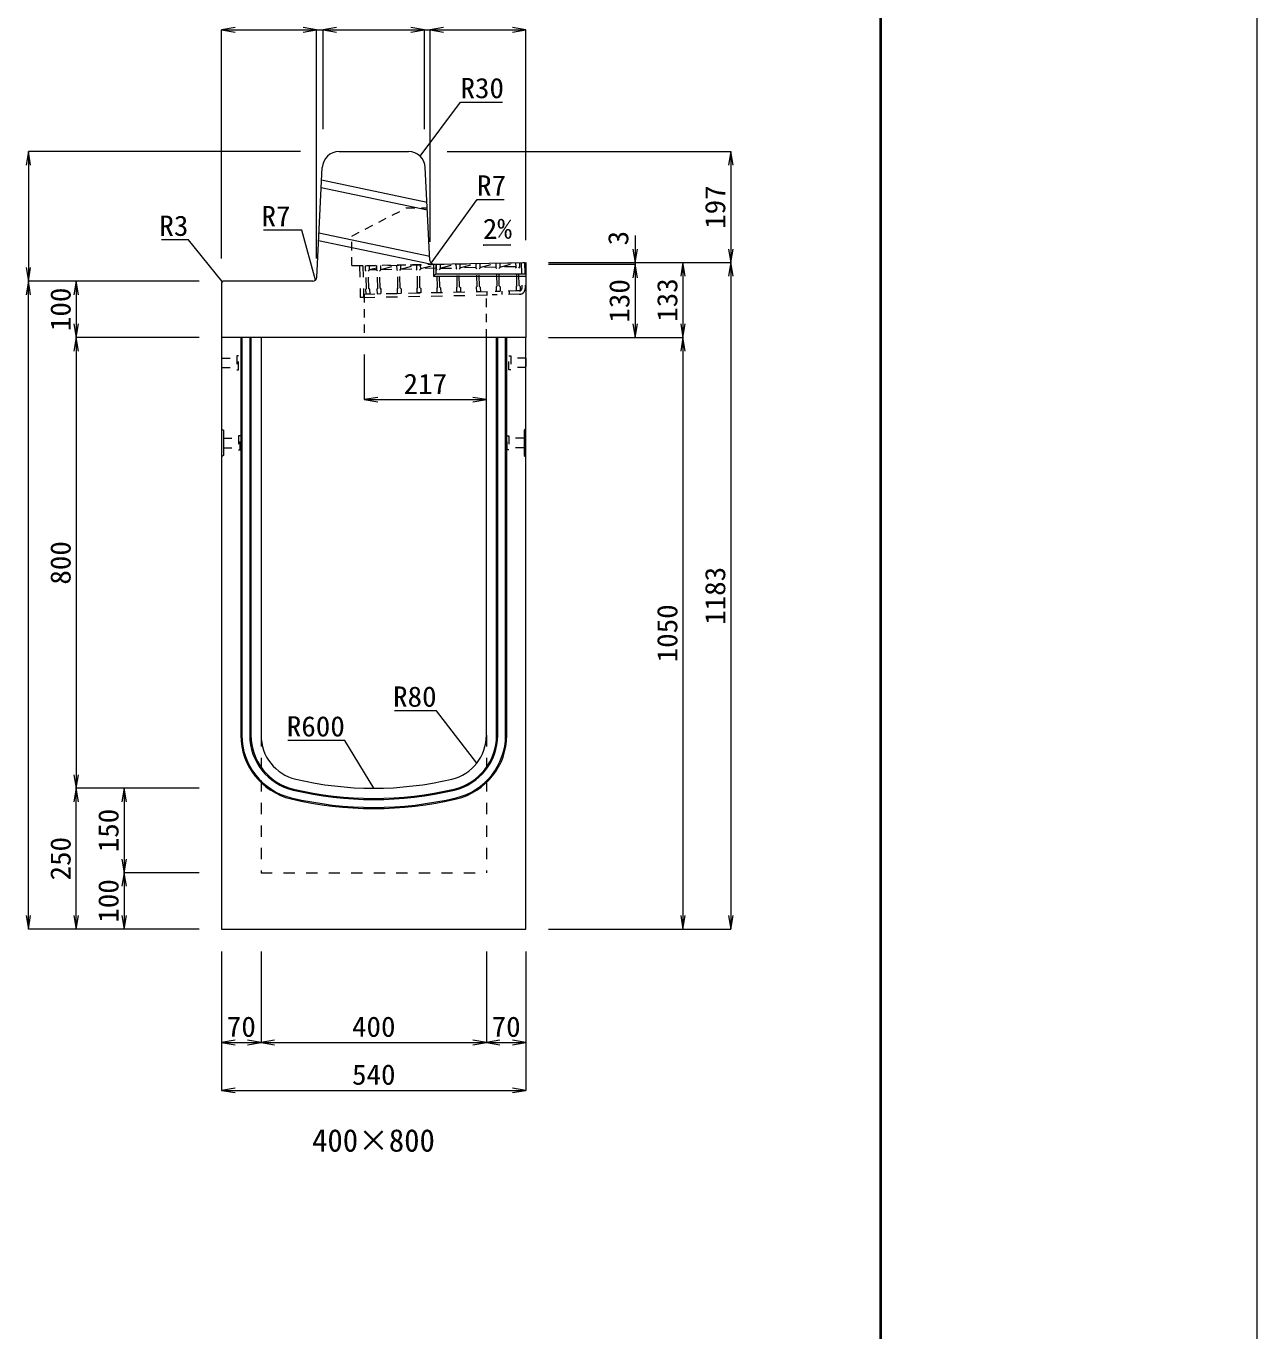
# Model space of a CAD drawing. Units: millimetres at full size. Extents: x -22536 to 51867, y -19720 to 38340.
# Drawn here: x -5451 to -3267, y 32735 to 35051 of the extents above; entities that cross this region are included whole.
import ezdxf
from ezdxf.enums import TextEntityAlignment as Align

# ---------------------------------------------------------------- set-up
doc = ezdxf.new("R2010")
doc.units = ezdxf.units.MM
doc.header["$LTSCALE"] = 20
for name, pattern in [('USER1', [2, 1, -1]), ('USER2', [1.35, 0.75, -0.6]), ('USER3', [1.35, 0.75, -0.6]), ('USER4', [2, 1, -1])]:
    doc.linetypes.add(name, pattern=pattern)
for name, color, linetype, lineweight in [('0_2', 5, 'Continuous', 13), ('インサート', 3, 'USER2', 9), ('図枠', 7, 'Continuous', 5), ('寸法引出', 7, 'Continuous', 9), ('寸法線', 7, 'Continuous', 13), ('引出線', 4, 'Continuous', 13), ('本体', 2, 'Continuous', 13), ('目地', 132, 'Continuous', 5), ('ｸﾞﾚｰﾁﾝｸﾞ', 7, 'USER4', 9)]:
    doc.layers.add(name, color=color, linetype=linetype, lineweight=lineweight)
doc.layers.add('文字', color=7, linetype='Continuous')
doc.styles.add('ＭＳ 明朝', font='')
doc.styles.get('ＭＳ 明朝').set_extended_font_data('MS Mincho')

# ---------------------------------------------------------------- blocks, each defined once
blk = doc.blocks.new('open_arrow')
at = {"color": 0, "linetype": 'Continuous', "lineweight": -2}
blk.add_lwpolyline([(7.5, 1.25), (0, 0), (7.5, -1.25)], dxfattribs=at)

msp = doc.modelspace()

# ---------------------------------------------------------------- linework, layer by layer
at = {"layer": '0_2'}
msp.add_line((-3267.22, 38340.08), (-3267.22, 16419.83), dxfattribs=at)
at = {"layer": 'インサート'}
for p, q in [((-5104.44, 34461.66), (-5077.44, 34461.66)), ((-5104.44, 34461.66), (-5104.44, 34444.66)), ((-5074.44, 34465.66), (-5077.44, 34465.66)), ((-5077.44, 34465.66), (-5077.44, 34440.66)), ((-5074.44, 34440.66), (-5074.44, 34465.66)), ((-4594.44, 34465.66), (-4591.44, 34465.66)), ((-4594.44, 34440.66), (-4594.44, 34465.66)), ((-4591.44, 34465.66), (-4591.44, 34440.66)), ((-4564.44, 34461.66), (-4591.44, 34461.66)), ((-4564.44, 34461.66), (-4564.44, 34444.66)), ((-5104.44, 34444.66), (-5077.44, 34444.66)), ((-5077.44, 34440.66), (-5074.44, 34440.66)), ((-4591.44, 34440.66), (-4594.44, 34440.66)), ((-4564.44, 34444.66), (-4591.44, 34444.66)), ((-5071.24, 34323.66), (-5074.24, 34323.66)), ((-5074.24, 34323.66), (-5074.24, 34298.66)), ((-5071.24, 34298.66), (-5071.24, 34323.66)), ((-4597.64, 34323.66), (-4594.64, 34323.66)), ((-4597.64, 34298.66), (-4597.64, 34323.66)), ((-4594.64, 34323.66), (-4594.64, 34298.66)), ((-5101.24, 34319.66), (-5074.24, 34319.66)), ((-5101.24, 34319.66), (-5101.24, 34302.66)), ((-5101.24, 34302.66), (-5074.24, 34302.66)), ((-5074.24, 34298.66), (-5071.24, 34298.66)), ((-4594.64, 34298.66), (-4597.64, 34298.66)), ((-4567.64, 34319.66), (-4594.64, 34319.66)), ((-4567.64, 34302.66), (-4594.64, 34302.66)), ((-4567.64, 34319.66), (-4567.64, 34302.66))]:
    msp.add_line(p, q, dxfattribs=at)
at = {"layer": '図枠', "lineweight": 40}
msp.add_line((-3934.44, 31400), (-3934.44, 36940), dxfattribs=at)
at = {"layer": '寸法引出'}
for p, q in [((-4728.44, 34607.15), (-4724.44, 34611.15)), ((-4728.44, 34607.15), (-4565.15, 34607.15)), ((-4724.44, 34611.15), (-4565.22, 34611.15))]:
    msp.add_line(p, q, dxfattribs=at)
at = {"layer": '寸法線'}
for p, q in [((-5104.44, 35044.19), (-4935.94, 35044.19)), ((-5104.44, 34638.16), (-5104.44, 35044.19)), ((-4983.94, 35044.19), (-4876.44, 35044.19)), ((-4935.94, 34638.16), (-4935.94, 35044.19)), ((-4935.94, 34638.16), (-4935.94, 35044.19)), ((-4924.44, 34868.16), (-4924.44, 35044.19)), ((-4924.44, 35044.19), (-4744.44, 35044.19)), ((-4924.44, 34868.16), (-4924.44, 35044.19)), ((-4792.44, 35044.19), (-4686.44, 35044.19)), ((-4744.44, 34868.16), (-4744.44, 35044.19)), ((-4744.44, 34868.16), (-4744.44, 35044.19)), ((-4734.44, 34668.16), (-4734.44, 35044.19)), ((-4734.44, 35044.19), (-4564.44, 35044.19)), ((-4734.44, 34668.16), (-4734.44, 35044.19)), ((-4564.44, 34671.16), (-4564.44, 35044.19)), ((-5447.38, 34828.16), (-5447.38, 34598.16)), ((-4964.44, 34828.16), (-5447.38, 34828.16)), ((-4704.44, 34828.16), (-4200.66, 34828.16)), ((-4200.66, 34828.16), (-4200.66, 34631.16)), ((-4370.66, 34679.16), (-4370.66, 34580.16)), ((-4524.44, 34631.16), (-4370.66, 34631.16)), ((-4524.44, 34631.16), (-4285.66, 34631.16)), ((-4524.44, 34631.16), (-4200.66, 34631.16)), ((-4524.44, 34631.16), (-4200.66, 34631.16)), ((-4524.44, 34628.16), (-4370.66, 34628.16)), ((-4524.44, 34628.16), (-4370.66, 34628.16)), ((-4370.66, 34628.16), (-4370.66, 34498.16)), ((-4285.66, 34631.16), (-4285.66, 34498.16)), ((-4200.66, 34631.16), (-4200.66, 33448.16)), ((-5144.44, 34598.16), (-5447.38, 34598.16)), ((-5447.38, 33448.16), (-5447.38, 34598.16)), ((-5144.44, 34598.16), (-5447.38, 34598.16)), ((-5362.38, 34598.16), (-5362.38, 34498.16)), ((-5144.44, 34598.16), (-5362.38, 34598.16)), ((-5144.44, 34498.16), (-5362.38, 34498.16)), ((-5362.38, 34498.16), (-5362.38, 33698.16)), ((-5144.44, 34498.16), (-5362.38, 34498.16)), ((-4524.44, 34498.16), (-4370.66, 34498.16)), ((-4524.44, 34498.16), (-4285.66, 34498.16)), ((-4524.44, 34498.16), (-4285.66, 34498.16)), ((-4285.66, 34498.16), (-4285.66, 33448.16)), ((-4851.44, 34468.16), (-4851.44, 34387.94)), ((-4851.44, 34387.94), (-4634.44, 34387.94)), ((-5144.44, 33698.16), (-5362.38, 33698.16)), ((-5362.38, 33448.16), (-5362.38, 33698.16)), ((-5144.44, 33698.16), (-5362.38, 33698.16)), ((-5277.38, 33698.16), (-5277.38, 33548.16)), ((-5144.44, 33698.16), (-5277.38, 33698.16)), ((-5144.44, 33548.16), (-5277.38, 33548.16)), ((-5277.38, 33548.16), (-5277.38, 33448.16)), ((-5144.44, 33548.16), (-5277.38, 33548.16)), ((-5144.44, 33448.16), (-5447.38, 33448.16)), ((-5144.44, 33448.16), (-5362.38, 33448.16)), ((-5144.44, 33448.16), (-5277.38, 33448.16)), ((-4524.44, 33448.16), (-4285.66, 33448.16)), ((-4524.44, 33448.16), (-4200.66, 33448.16)), ((-5104.44, 33408.16), (-5104.44, 33247.01)), ((-5104.44, 33408.16), (-5104.44, 33162.01)), ((-5034.44, 33408.16), (-5034.44, 33247.01)), ((-5034.44, 33408.16), (-5034.44, 33247.01)), ((-4634.44, 33408.16), (-4634.44, 33247.01)), ((-4634.44, 33408.16), (-4634.44, 33247.01)), ((-4564.44, 33408.16), (-4564.44, 33247.01)), ((-4564.44, 33408.16), (-4564.44, 33162.01)), ((-5104.44, 33247.01), (-5034.44, 33247.01)), ((-5034.44, 33247.01), (-4634.44, 33247.01)), ((-4634.44, 33247.01), (-4564.44, 33247.01)), ((-5104.44, 33162.01), (-4564.44, 33162.01))]:
    msp.add_line(p, q, dxfattribs=at)
at = {"layer": '引出線'}
for points in [[(-4752.3, 34819.9), (-4680.54, 34915.75), (-4605.86, 34915.75)], [(-4732.6, 34630.09), (-4651.09, 34742.84), (-4603.16, 34742.84)], [(-5103.56, 34597.29), (-5163.41, 34671.38), (-5211.13, 34671.38)], [(-4937.77, 34600.09), (-4962.2, 34688.5), (-5030.13, 34688.5)], [(-4640.18, 34661.97), (-4591.47, 34662.94), (-4640.22, 34661.96)], [(-4651.68, 33742.59), (-4722.94, 33835.69), (-4797.61, 33835.69)], [(-4834.44, 33698.16), (-4885.8, 33782.91), (-4986.81, 33782.91)]]:
    msp.add_lwpolyline(points, dxfattribs=at)
at = {"layer": '本体', "lineweight": 20}
for p, q in [((-4895.9, 34828.16), (-4772.98, 34828.16)), ((-4935.61, 34604.81), (-4925.86, 34799.66)), ((-4734.78, 34634.93), (-4743.01, 34799.66)), ((-4727.66, 34628.28), (-4564.44, 34631.17)), ((-4564.44, 34631.17), (-4564.44, 34498.16)), ((-5104.44, 34595.16), (-5104.44, 34498.16)), ((-4942.6, 34598.16), (-5101.44, 34598.16)), ((-4564.44, 34498.16), (-5104.44, 34498.16))]:
    msp.add_line(p, q, dxfattribs=at)
at = {"layer": '本体', "lineweight": 9}
for p, q in [((-4739.25, 34724.38), (-4927.64, 34764.07)), ((-4739.92, 34737.81), (-4926.99, 34777.21)), ((-4734.45, 34628.33), (-4932.34, 34670.02)), ((-4735.12, 34641.76), (-4931.69, 34683.16)), ((-5104.44, 34335.66), (-5101.24, 34333.66)), ((-5101.24, 34333.66), (-5101.24, 34288.66)), ((-4564.44, 34335.66), (-4567.64, 34333.66)), ((-4567.64, 34333.66), (-4567.64, 34288.66)), ((-5101.24, 34288.66), (-5104.44, 34286.66)), ((-4567.64, 34288.66), (-4564.44, 34286.66))]:
    msp.add_line(p, q, dxfattribs=at)
at = {"layer": '本体', "linetype": 'USER3', "lineweight": 9}
for p, q in [((-4873.62, 34678.06), (-4776.74, 34728.06)), ((-4776.74, 34728.06), (-4739.43, 34728.06)), ((-4873.62, 34625.71), (-4873.62, 34678.06)), ((-4873.62, 34625.71), (-4727.66, 34628.28)), ((-4634.44, 34498.16), (-4634.44, 34579.74)), ((-4851.44, 34575.4), (-4851.44, 34498.16))]:
    msp.add_line(p, q, dxfattribs=at)
at = {"layer": '本体'}
for p, q in [((-5104.44, 34498.16), (-5104.44, 33448.16)), ((-5034.44, 34498.16), (-5104.44, 34498.16)), ((-5034.44, 34498.16), (-5034.44, 33792.2)), ((-4634.44, 33792.2), (-4634.44, 34498.16)), ((-4564.44, 34498.16), (-4634.44, 34498.16)), ((-4564.44, 33448.16), (-4564.44, 34498.16)), ((-5104.44, 33448.16), (-4564.44, 33448.16))]:
    msp.add_line(p, q, dxfattribs=at)
at = {"layer": '本体', "linetype": 'USER1', "lineweight": 15}
for p, q in [((-5034.44, 33792.2), (-5034.44, 33548.16)), ((-4634.44, 33792.2), (-4634.44, 33548.16)), ((-5034.44, 33548.16), (-4634.44, 33548.16))]:
    msp.add_line(p, q, dxfattribs=at)
at = {"layer": '本体', "lineweight": 20}
for centre, radius, start, end in [((-4895.9, 34798.16), 30, 90, 177.13806), ((-4772.98, 34798.16), 30, 2.86254, 90), ((-4727.79, 34635.28), 7, 182.86254, 271.01187), ((-4942.6, 34605.16), 7, 270, 357.13806), ((-5101.44, 34595.16), 3, 90, 180)]:
    msp.add_arc(centre, radius, start, end, dxfattribs=at)
at = {"layer": '本体'}
for centre, radius, start, end in [((-4954.44, 33792.2), 80, 180, 256.65764), ((-4714.44, 33792.2), 80, 283.34236, 0), ((-4834.44, 34298.16), 600, 256.65764, 283.34236)]:
    msp.add_arc(centre, radius, start, end, dxfattribs=at)
at = {"layer": '目地'}
for p, q in [((-5070.44, 34498.16), (-5070.44, 33792.2)), ((-5068.44, 34498.16), (-5068.44, 33792.2)), ((-5054.44, 34498.16), (-5054.44, 33792.2)), ((-5052.44, 34498.16), (-5052.44, 33792.2)), ((-4616.44, 33792.2), (-4616.44, 34498.16)), ((-4614.44, 33792.2), (-4614.44, 34498.16)), ((-4600.44, 33792.2), (-4600.44, 34498.16)), ((-4598.44, 33792.2), (-4598.44, 34498.16))]:
    msp.add_line(p, q, dxfattribs=at)
for centre, radius, start, end in [((-4954.44, 33792.2), 116, 180, 256.65764), ((-4954.44, 33792.2), 114, 180, 256.65764), ((-4954.44, 33792.2), 100, 180, 256.65764), ((-4954.44, 33792.2), 98, 180, 256.65764), ((-4714.44, 33792.2), 98, 283.34236, 0), ((-4714.44, 33792.2), 100, 283.34236, 0), ((-4714.44, 33792.2), 114, 283.34236, 0), ((-4714.44, 33792.2), 116, 283.34236, 0), ((-4834.44, 34298.16), 618, 256.65764, 283.34236), ((-4834.44, 34298.16), 636, 256.65764, 283.34236), ((-4834.44, 34298.16), 634, 256.65764, 283.34236), ((-4834.44, 34298.16), 620, 256.65764, 283.34236)]:
    msp.add_arc(centre, radius, start, end, dxfattribs=at)
at = {"layer": 'ｸﾞﾚｰﾁﾝｸﾞ'}
for p, q in [((-4853.64, 34625.36), (-4859.64, 34625.24)), ((-4859.64, 34625.24), (-4858.52, 34569.26)), ((-4853.64, 34625.36), (-4852.52, 34569.38)), ((-4849.65, 34625.44), (-4566.7, 34631.1)), ((-4849.65, 34625.44), (-4849.49, 34617.45)), ((-4842.65, 34625.58), (-4842.49, 34617.59)), ((-4842.51, 34618.59), (-4829.57, 34622)), ((-4829.65, 34625.84), (-4829.49, 34617.85)), ((-4822.65, 34625.98), (-4822.49, 34617.99)), ((-4821.71, 34619), (-4793.56, 34626.57)), ((-4793.86, 34626.56), (-4793.7, 34618.56)), ((-4786.86, 34626.7), (-4786.7, 34618.7)), ((-4786.72, 34619.7), (-4758.56, 34627.27)), ((-4758.86, 34627.26), (-4758.7, 34619.26)), ((-4751.86, 34627.4), (-4751.7, 34619.4)), ((-4751.72, 34620.4), (-4723.57, 34627.97)), ((-4723.57, 34627.97), (-4723.41, 34619.97)), ((-4716.57, 34628.11), (-4716.41, 34620.11)), ((-4716.43, 34621.11), (-4688.28, 34628.67)), ((-4688.58, 34628.67), (-4688.42, 34620.67)), ((-4681.58, 34628.81), (-4681.42, 34620.81)), ((-4681.44, 34621.81), (-4653.28, 34629.37)), ((-4653.14, 34622.37), (-4681.44, 34621.81)), ((-4653.28, 34629.37), (-4653.12, 34621.37)), ((-4646.29, 34629.51), (-4646.13, 34621.51)), ((-4646.15, 34622.51), (-4617.99, 34630.08)), ((-4617.85, 34623.08), (-4646.15, 34622.51)), ((-4617.99, 34630.08), (-4617.83, 34622.08)), ((-4616.3, 34620.61), (-4617.83, 34622.08)), ((-4612.3, 34620.69), (-4610.83, 34622.22)), ((-4610.99, 34630.22), (-4610.83, 34622.22)), ((-4610.85, 34623.22), (-4582.7, 34630.78)), ((-4582.56, 34623.78), (-4610.85, 34623.22)), ((-4582.7, 34630.78), (-4582.54, 34622.78)), ((-4581.01, 34621.31), (-4582.54, 34622.78)), ((-4577.01, 34621.39), (-4575.54, 34622.92)), ((-4575.7, 34630.92), (-4575.54, 34622.92)), ((-4572.7, 34630.98), (-4571.78, 34584.99)), ((-4566.7, 34631.1), (-4565.78, 34585.11)), ((-4847.96, 34615.98), (-4849.49, 34617.45)), ((-4847.34, 34584.98), (-4847.96, 34615.98)), ((-4843.96, 34616.06), (-4842.49, 34617.59)), ((-4843.34, 34585.06), (-4843.96, 34616.06)), ((-4842.51, 34618.59), (-4829.51, 34618.85)), ((-4827.96, 34616.38), (-4829.49, 34617.85)), ((-4827.34, 34585.38), (-4827.96, 34616.38)), ((-4823.96, 34616.46), (-4822.49, 34617.99)), ((-4823.34, 34585.46), (-4823.96, 34616.46)), ((-4822.51, 34618.99), (-4793.42, 34619.57)), ((-4792.17, 34617.09), (-4793.7, 34618.56)), ((-4791.55, 34586.1), (-4792.17, 34617.09)), ((-4788.17, 34617.17), (-4786.7, 34618.7)), ((-4787.55, 34586.18), (-4788.17, 34617.17)), ((-4786.72, 34619.7), (-4758.42, 34620.27)), ((-4757.17, 34617.79), (-4758.7, 34619.26)), ((-4756.55, 34586.8), (-4757.17, 34617.79)), ((-4753.17, 34617.87), (-4751.7, 34619.4)), ((-4752.55, 34586.88), (-4753.17, 34617.87)), ((-4723.43, 34620.97), (-4751.72, 34620.4)), ((-4721.88, 34618.5), (-4723.41, 34619.97)), ((-4721.26, 34587.5), (-4721.88, 34618.5)), ((-4717.88, 34618.58), (-4716.41, 34620.11)), ((-4717.26, 34587.58), (-4717.88, 34618.58)), ((-4716.43, 34621.11), (-4688.14, 34621.67)), ((-4686.89, 34619.2), (-4688.42, 34620.67)), ((-4686.27, 34588.2), (-4686.89, 34619.2)), ((-4682.89, 34619.28), (-4681.42, 34620.81)), ((-4682.27, 34588.28), (-4682.89, 34619.28)), ((-4651.6, 34619.9), (-4653.12, 34621.37)), ((-4650.98, 34588.91), (-4651.6, 34619.9)), ((-4647.6, 34619.98), (-4646.13, 34621.51)), ((-4646.98, 34588.99), (-4647.6, 34619.98)), ((-4615.68, 34589.62), (-4616.3, 34620.61)), ((-4611.68, 34589.7), (-4612.3, 34620.69)), ((-4580.39, 34590.32), (-4581.01, 34621.31)), ((-4576.39, 34590.4), (-4577.01, 34621.39)), ((-4852.64, 34575.37), (-4619.49, 34580.04)), ((-4847.34, 34584.98), (-4848.81, 34583.45)), ((-4848.81, 34583.45), (-4848.65, 34575.45)), ((-4848.65, 34575.45), (-4841.65, 34575.59)), ((-4843.34, 34585.06), (-4841.81, 34583.59)), ((-4841.81, 34583.59), (-4841.65, 34575.59)), ((-4827.34, 34585.38), (-4828.81, 34583.85)), ((-4828.81, 34583.85), (-4828.65, 34575.85)), ((-4828.65, 34575.85), (-4821.65, 34575.99)), ((-4823.34, 34585.46), (-4821.81, 34583.99)), ((-4821.81, 34583.99), (-4821.65, 34575.99)), ((-4791.55, 34586.1), (-4793.02, 34584.57)), ((-4793.02, 34584.57), (-4792.86, 34576.57)), ((-4792.86, 34576.57), (-4785.86, 34576.71)), ((-4787.55, 34586.18), (-4786.02, 34584.71)), ((-4786.02, 34584.71), (-4785.86, 34576.71)), ((-4756.55, 34586.8), (-4758.02, 34585.27)), ((-4758.02, 34585.27), (-4757.86, 34577.27)), ((-4750.87, 34577.41), (-4757.86, 34577.27)), ((-4752.55, 34586.88), (-4751.03, 34585.41)), ((-4751.03, 34585.41), (-4750.87, 34577.41)), ((-4721.26, 34587.5), (-4722.73, 34585.97)), ((-4722.73, 34585.97), (-4722.57, 34577.98)), ((-4722.57, 34577.98), (-4715.57, 34578.12)), ((-4717.26, 34587.58), (-4715.73, 34586.11)), ((-4715.73, 34586.11), (-4715.57, 34578.12)), ((-4686.27, 34588.2), (-4687.74, 34586.67)), ((-4687.74, 34586.67), (-4687.58, 34578.68)), ((-4680.58, 34578.82), (-4687.58, 34578.68)), ((-4682.27, 34588.28), (-4680.74, 34586.81)), ((-4680.74, 34586.81), (-4680.58, 34578.82)), ((-4650.98, 34588.91), (-4652.45, 34587.38)), ((-4652.45, 34587.38), (-4652.29, 34579.38)), ((-4645.29, 34579.52), (-4652.29, 34579.38)), ((-4646.98, 34588.99), (-4645.45, 34587.52)), ((-4645.45, 34587.52), (-4645.29, 34579.52)), ((-4633.69, 34579.75), (-4633.57, 34573.75)), ((-4575.7, 34580.91), (-4618.69, 34580.05)), ((-4615.68, 34589.62), (-4617.15, 34588.09)), ((-4617.15, 34588.09), (-4616.99, 34580.09)), ((-4610.11, 34580.04), (-4617.1, 34579.76)), ((-4611.68, 34589.7), (-4610.15, 34588.23)), ((-4610.15, 34588.23), (-4609.99, 34580.23)), ((-4607.19, 34580.28), (-4607.07, 34574.28)), ((-4594.2, 34580.54), (-4594.08, 34574.54)), ((-4580.39, 34590.32), (-4581.86, 34588.79)), ((-4581.86, 34588.79), (-4581.7, 34580.79)), ((-4574.7, 34580.93), (-4581.7, 34580.79)), ((-4576.39, 34590.4), (-4574.86, 34588.93)), ((-4574.86, 34588.93), (-4574.7, 34580.93)), ((-4852.52, 34569.38), (-4858.52, 34569.26)), ((-4852.52, 34569.38), (-4624.57, 34573.93)), ((-4575.58, 34574.91), (-4624.57, 34573.93))]:
    msp.add_line(p, q, dxfattribs=at)
at = {"layer": 'ｸﾞﾚｰﾁﾝｸﾞ', "linetype": 'Continuous', "lineweight": 20}
for p, q in [((-4728.44, 34628.27), (-4728.44, 34607.15)), ((-4724.44, 34628.34), (-4724.44, 34611.15))]:
    msp.add_line(p, q, dxfattribs=at)
at = {"layer": 'ｸﾞﾚｰﾁﾝｸﾞ'}
for radius, start, end in [(4, 271.14586, 1.14572), (10, 271.14571, 1.14575)]:
    msp.add_arc((-4575.78, 34584.91), radius, start, end, dxfattribs=at)

# ---------------------------------------------------------------- block references
at = {"layer": '寸法線', "xscale": 3.2, "yscale": 3.2}
for p in [(-5104.44, 35044.19), (-4924.44, 35044.19), (-4924.44, 35044.19), (-4734.44, 35044.19), (-4734.44, 35044.19), (-4851.44, 34387.94), (-5104.44, 33247.01), (-5034.44, 33247.01), (-4634.44, 33247.01), (-5104.44, 33162.01)]:
    msp.add_blockref('open_arrow', p, dxfattribs=at)
for p, rotation in [((-4935.94, 35044.19), 180), ((-4935.94, 35044.19), 180), ((-4744.44, 35044.19), 180), ((-4744.44, 35044.19), 180), ((-4564.44, 35044.19), 180), ((-5447.38, 34828.16), 270), ((-4200.66, 34828.16), 270), ((-4370.66, 34631.16), 90), ((-4200.66, 34631.16), 90), ((-5447.38, 34598.16), 90), ((-4370.66, 34628.16), 270), ((-4370.66, 34628.16), 270), ((-4285.66, 34631.16), 270), ((-4200.66, 34631.16), 270), ((-5447.38, 34598.16), 270), ((-5362.38, 34598.16), 270), ((-5362.38, 34498.16), 90), ((-4370.66, 34498.16), 90), ((-4285.66, 34498.16), 90), ((-5362.38, 34498.16), 270), ((-4285.66, 34498.16), 270), ((-4634.44, 34387.94), 180), ((-5362.38, 33698.16), 90), ((-5362.38, 33698.16), 270), ((-5277.38, 33698.16), 270), ((-5277.38, 33548.16), 90), ((-5277.38, 33548.16), 270), ((-5447.38, 33448.16), 90), ((-5362.38, 33448.16), 90), ((-5277.38, 33448.16), 90), ((-4285.66, 33448.16), 90), ((-4200.66, 33448.16), 90), ((-5034.44, 33247.01), 180), ((-4634.44, 33247.01), 180), ((-4564.44, 33247.01), 180), ((-4564.44, 33162.01), 180)]:
    msp.add_blockref('open_arrow', p, dxfattribs=dict(at, rotation=rotation))
at = {"layer": '引出線'}
for p, xscale, yscale, rotation in [((-4752.3, 34819.9), 0.16, 0.16, 53.2), ((-4640.18, 34661.97), 0.16, 0.16, 1.1), ((-4732.6, 34630.09), 0.16, 0.16, 54.1), ((-4937.77, 34600.09), 0.16, 0.16, 105.4), ((-5103.56, 34597.29), 0.16, 0.16, 128.9), ((-4651.68, 33742.59), 0.133, 0.133, 127.4), ((-4834.44, 33698.16), 0.133, 0.133, 121.2)]:
    msp.add_blockref('open_arrow', p, dxfattribs=dict(at, xscale=xscale, yscale=yscale, rotation=rotation))

# ---------------------------------------------------------------- texts
at = {"layer": '寸法線', "style": 'ＭＳ 明朝', "width": 1.05}
for s, p in [('197', (-4228.66, 34729.66)), ('3', (-4400.66, 34674.5)), ('130', (-4398.66, 34563.16)), ('133', (-4313.66, 34564.66)), ('100', (-5390.38, 34548.16)), ('800', (-5390.38, 34098.16)), ('1183', (-4228.66, 34039.66)), ('1050', (-4313.66, 33973.16)), ('150', (-5305.38, 33623.16)), ('250', (-5390.38, 33573.16)), ('100', (-5305.38, 33498.16))]:
    msp.add_text(s, height=36.03, rotation=90, dxfattribs=at).set_placement(p, align=Align.MIDDLE_CENTER)
for s, p in [('217', (-4742.94, 34415.94)), ('70', (-5069.44, 33275.01)), ('400', (-4834.44, 33275.01)), ('70', (-4599.44, 33275.01)), ('540', (-4834.44, 33190.01))]:
    msp.add_text(s, height=36.03, dxfattribs=at).set_placement(p, align=Align.MIDDLE_CENTER)
at = {"layer": '引出線', "style": 'ＭＳ 明朝', "width": 1.05}
for s, p in [('R30', (-4680.54, 34958.95)), ('R7', (-4651.09, 34786.04))]:
    msp.add_text(s, height=36.03, dxfattribs=at).set_placement(p, align=Align.TOP_LEFT)
for s, p in [('R3', (-5163.41, 34714.58)), ('R7', (-4982.2, 34731.7)), ('R80', (-4722.94, 33878.89)), ('R600', (-4885.8, 33826.11))]:
    msp.add_text(s, height=36.03, dxfattribs=at).set_placement(p, align=Align.TOP_RIGHT)
msp.add_text('2%', height=36.03, rotation=1.146, dxfattribs=at).set_placement((-4641.15, 34708.86), align=Align.TOP_LEFT)
at = {"layer": '文字', "style": 'ＭＳ 明朝'}
msp.add_text('400×800', height=40.03, dxfattribs=at).set_placement((-4834.92, 33073.19), align=Align.MIDDLE_CENTER)

doc.saveas('drawing.dxf')
